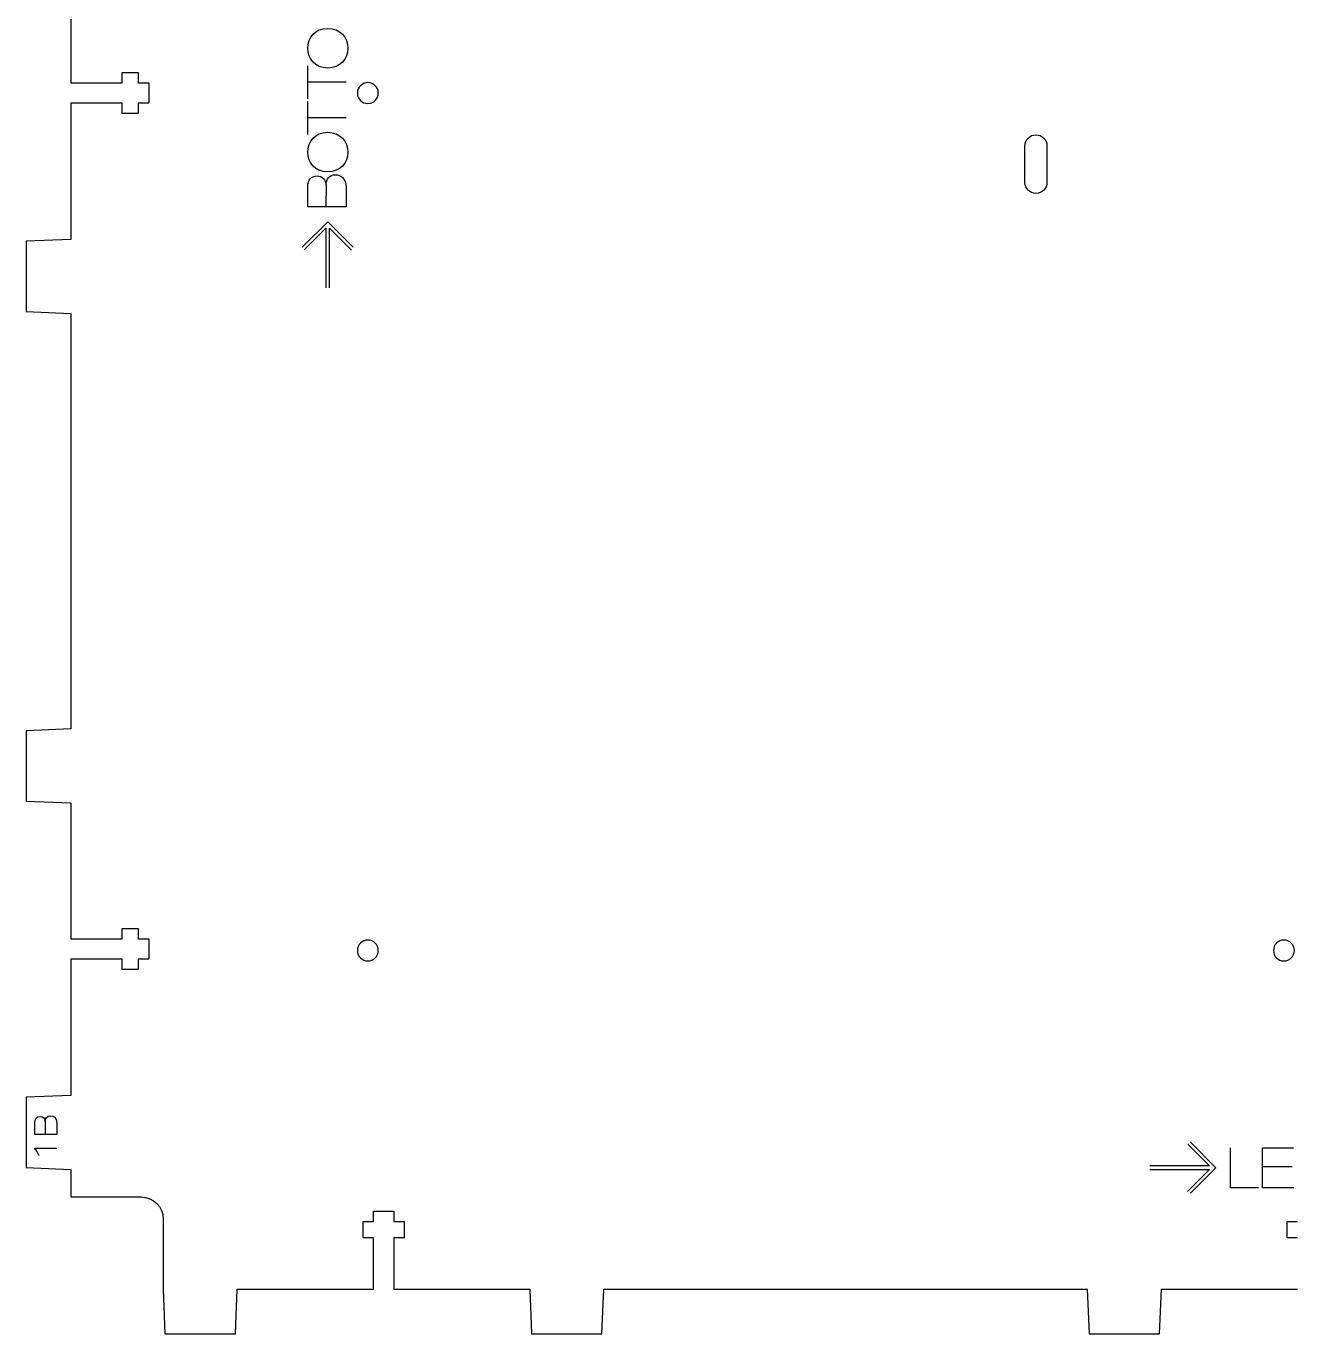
# Model space of a CAD drawing. Header units: millimetres. Extents: x -1200 to 608, y -610 to 472.
# Drawn here: x 258.3 to 431.5, y 111.3 to 289.7 of the extents above; entities that cross this region are included whole.
import ezdxf

# ---------------------------------------------------------------- set-up
doc = ezdxf.new("R2010")
doc.units = ezdxf.units.MM
doc.layers.add('CUTS', color=1, linetype='Continuous', true_color=0xff0000)
doc.layers.add('TEXT', color=5, linetype='Continuous', true_color=0x0000ff)

msp = doc.modelspace()

# ---------------------------------------------------------------- linework, layer by layer
at = {"layer": 'CUTS', "color": 1, "true_color": 0xff0000}
for points in [[(264.36, 300.55), (264.36, 282.02), (271.37, 282.02), (271.37, 283.42), (273.57, 283.42), (273.57, 282.02), (275.02, 282.02), (275.02, 279.22), (273.57, 279.22), (273.57, 277.82), (271.37, 277.82), (271.37, 279.22), (264.36, 279.22), (264.36, 260.64), (258.27, 260.39), (258.27, 250.79), (264.36, 250.54), (264.36, 193.86), (258.27, 193.61), (258.27, 184.01), (264.36, 183.76), (264.36, 165.23), (271.37, 165.23), (271.37, 166.63), (273.57, 166.63), (273.57, 165.23), (275.02, 165.23), (275.02, 162.43), (273.57, 162.43), (273.57, 161.03), (271.37, 161.03), (271.37, 162.43), (264.36, 162.43), (264.36, 143.86), (258.27, 143.61), (258.27, 134.01), (264.36, 133.76), (264.36, 133.76), (264.36, 130.01), (273.96, 130.01)], [(394.55, 268.4), (394.55, 273.41)], [(397.55, 273.41), (397.55, 268.4), (397.55, 268.4)], [(276.96, 127.01), (276.96, 117.43), (276.96, 117.43), (277.21, 111.34), (286.81, 111.34), (287.06, 117.43), (305.65, 117.43), (305.65, 124.45), (304.25, 124.45), (304.25, 126.65), (305.65, 126.65), (305.65, 128.09), (308.45, 128.09), (308.45, 126.65), (309.85, 126.65), (309.85, 124.45), (308.45, 124.45), (308.45, 117.43), (326.97, 117.43), (327.22, 111.34), (336.82, 111.34), (337.07, 117.43), (403.06, 117.43), (403.31, 111.34), (412.91, 111.34), (413.16, 117.43), (431.73, 117.43)], [(431.73, 124.45), (430.33, 124.45), (430.33, 126.65), (431.73, 126.65)]]:
    msp.add_lwpolyline(points, dxfattribs=at)
for points in [[(304.9, 282.03), (304.11, 282.03), (303.47, 281.39), (303.47, 280.6)], [(306.32, 280.6), (306.32, 281.39), (305.69, 282.03), (304.9, 282.03)], [(303.47, 280.6), (303.47, 279.81), (304.11, 279.18), (304.9, 279.18)], [(304.9, 279.18), (305.69, 279.18), (306.32, 279.81), (306.32, 280.6)], [(394.55, 273.41), (394.55, 274.23), (395.22, 274.91), (396.05, 274.91)], [(396.05, 274.91), (396.87, 274.91), (397.55, 274.23), (397.55, 273.41)], [(396.05, 266.9), (395.22, 266.9), (394.55, 267.58), (394.55, 268.4)], [(397.55, 268.4), (397.55, 267.58), (396.87, 266.9), (396.05, 266.9)], [(304.9, 165.06), (304.11, 165.06), (303.47, 164.42), (303.47, 163.63)], [(306.32, 163.63), (306.32, 164.42), (305.69, 165.06), (304.9, 165.06)], [(429.88, 165.06), (429.1, 165.06), (428.46, 164.42), (428.46, 163.63)], [(431.31, 163.63), (431.31, 164.42), (430.67, 165.06), (429.88, 165.06)], [(303.47, 163.63), (303.47, 162.84), (304.11, 162.21), (304.9, 162.21)], [(304.9, 162.21), (305.69, 162.21), (306.32, 162.84), (306.32, 163.63)], [(428.46, 163.63), (428.46, 162.84), (429.1, 162.21), (429.88, 162.21)], [(429.88, 162.21), (430.67, 162.21), (431.31, 162.84), (431.31, 163.63)], [(273.96, 130.01), (275.62, 130.01), (276.96, 128.67), (276.96, 127.01)]]:
    msp.add_open_spline(points, degree=3, dxfattribs=at)
at = {"layer": 'TEXT', "color": 5, "true_color": 0x0000ff}
for points in [[(296.7, 279.82), (296.7, 284.32)], [(301.91, 282.08), (296.7, 282.08)], [(296.7, 274.95), (296.7, 279.44)], [(301.91, 277.21), (296.7, 277.21)], [(296.7, 265.06), (296.7, 267.9)], [(301.91, 267.71), (301.91, 265.06), (296.7, 265.06), (296.7, 265.06)], [(299.18, 268.14), (299.17, 265.06)], [(299.17, 268.14), (299.19, 268.14)], [(295.94, 259.57), (299.42, 263.05), (302.9, 259.57)], [(296.18, 259.2), (299.17, 262.19), (299.17, 254.02)], [(299.67, 254.02), (299.67, 262.19), (302.67, 259.19)], [(259.43, 138.54), (259.43, 140.18)], [(262.45, 140.07), (262.45, 138.54), (259.43, 138.54), (259.43, 138.54)], [(260.87, 140.32), (260.87, 138.54)], [(260.87, 140.32), (260.88, 140.32)], [(417.13, 137.47), (420.61, 133.99), (417.13, 130.51)], [(259.45, 136.54), (259.45, 136.65), (262.43, 136.65)], [(416.76, 137.23), (419.75, 134.24), (411.58, 134.24)], [(426.43, 131.27), (422.61, 131.27), (422.61, 136.71)], [(431.24, 131.27), (426.95, 131.27), (426.95, 136.71), (431.19, 136.71)], [(426.95, 134.18), (431.02, 134.18)], [(411.58, 133.74), (419.75, 133.74), (416.75, 130.74)]]:
    msp.add_lwpolyline(points, dxfattribs=at)
for points in [[(296.7, 286.72), (296.7, 288.21), (297.7, 289.42), (299.42, 289.42)], [(299.42, 289.42), (301.14, 289.42), (302.14, 288.21), (302.14, 286.72)], [(299.42, 284.02), (297.7, 284.02), (296.7, 285.23), (296.7, 286.72)], [(302.14, 286.72), (302.14, 285.23), (301.14, 284.02), (299.42, 284.02)], [(296.7, 272.55), (296.7, 274.04), (297.7, 275.25), (299.42, 275.25)], [(299.42, 275.25), (301.14, 275.25), (302.14, 274.04), (302.14, 272.55)], [(299.42, 269.85), (297.7, 269.85), (296.7, 271.06), (296.7, 272.55)], [(302.14, 272.55), (302.14, 271.06), (301.14, 269.85), (299.42, 269.85)], [(299.19, 268.14), (299.22, 268.82), (299.58, 269.46), (300.49, 269.46)], [(300.49, 269.46), (301.1, 269.46), (301.91, 269.07), (301.91, 267.71)], [(296.7, 267.9), (296.7, 268.72), (297.14, 269.3), (297.99, 269.3)], [(297.99, 269.3), (298.6, 269.3), (299.19, 268.76), (299.17, 268.14)], [(259.43, 140.18), (259.43, 140.66), (259.69, 140.99), (260.18, 140.99)], [(260.18, 140.99), (260.54, 140.99), (260.88, 140.68), (260.87, 140.32)], [(260.88, 140.32), (260.89, 140.72), (261.1, 141.09), (261.63, 141.09)], [(261.63, 141.09), (261.98, 141.09), (262.45, 140.86), (262.45, 140.07)], [(260.02, 135.6), (259.9, 136.05), (259.66, 136.36), (259.45, 136.54)]]:
    msp.add_open_spline(points, degree=3, dxfattribs=at)

doc.saveas('drawing.dxf')
